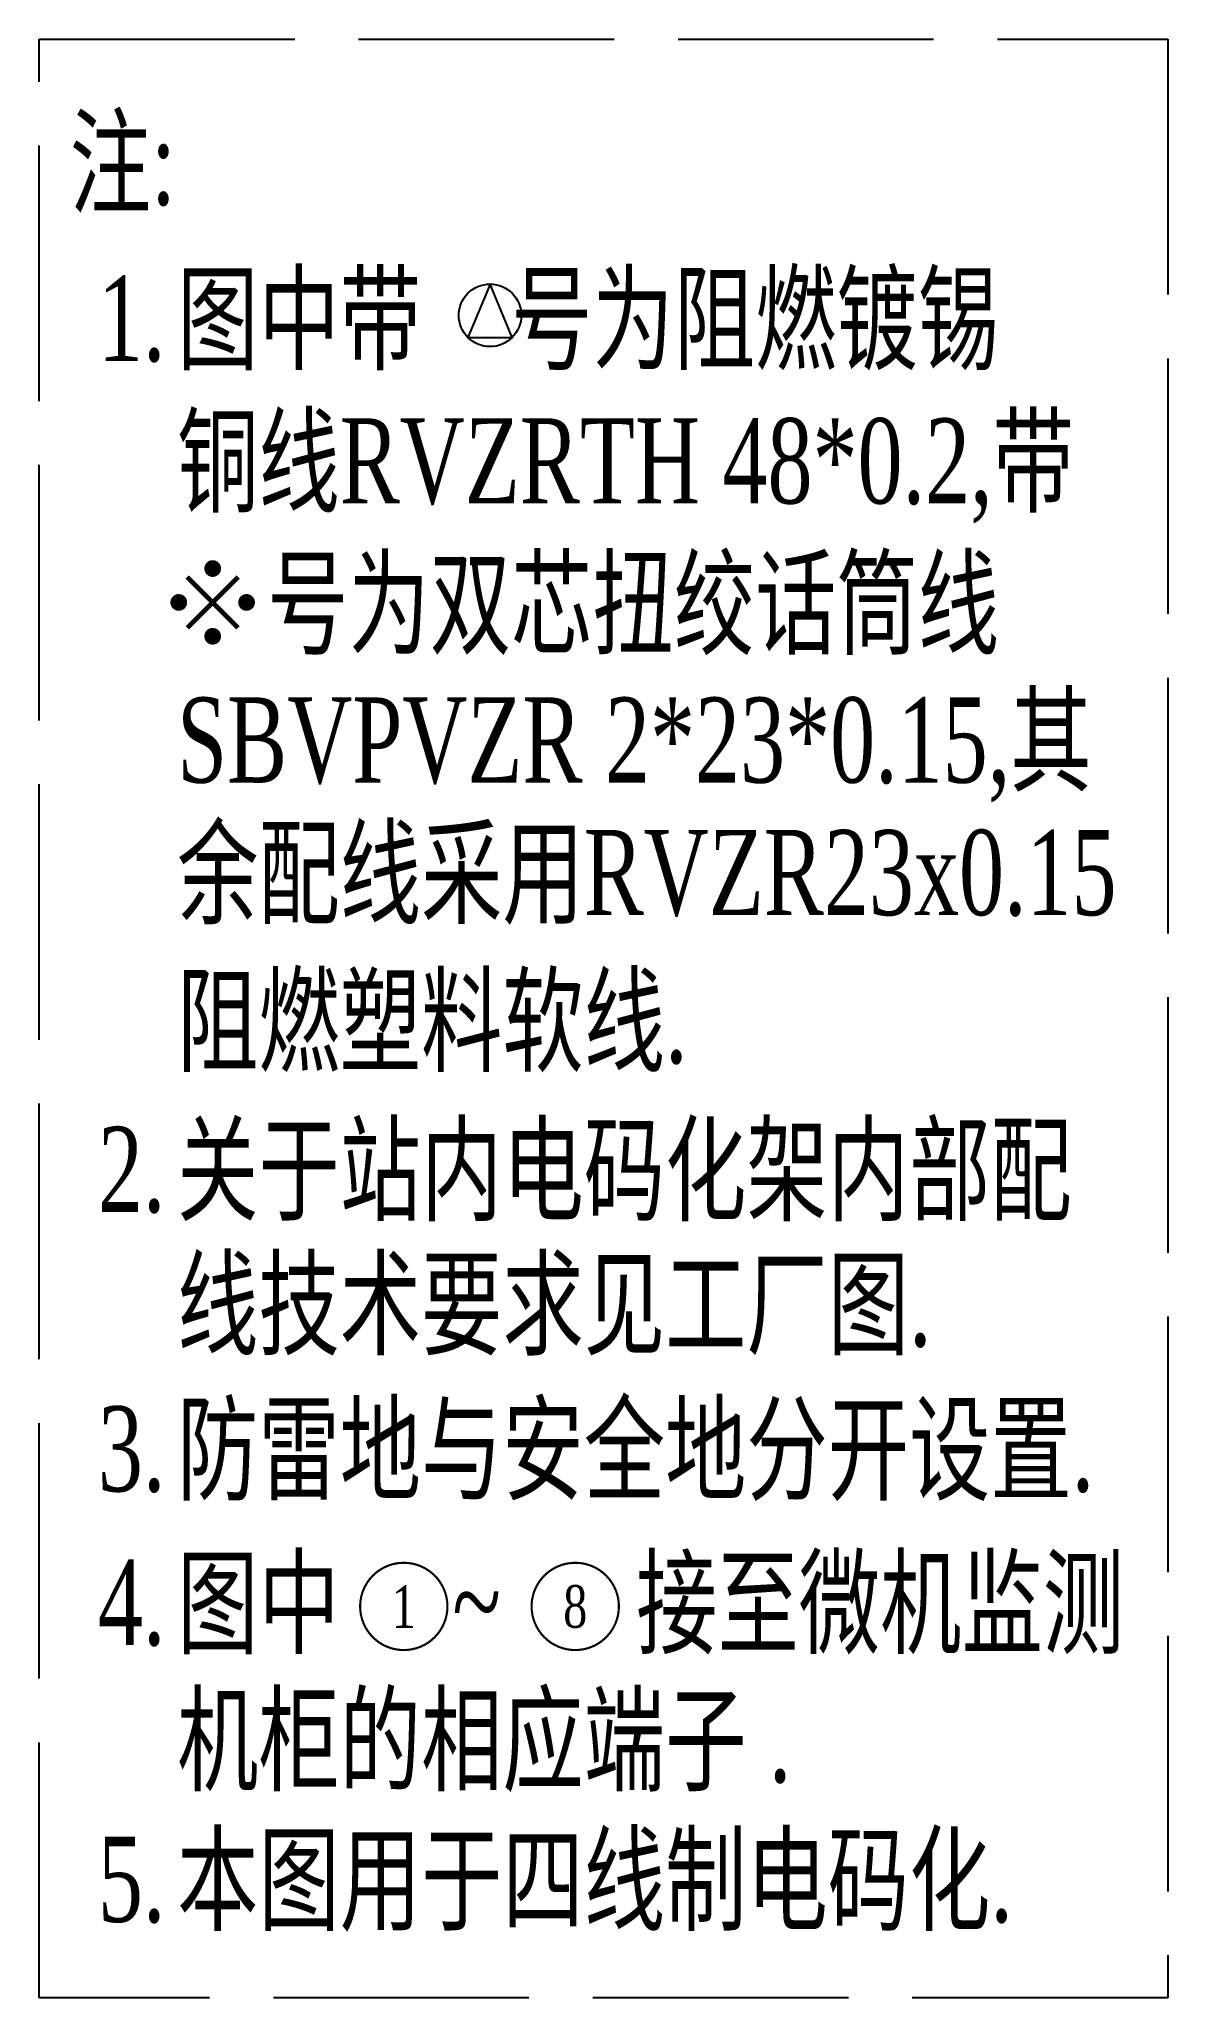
# Model space of a CAD drawing. Header units: millimetres. Extents: x 0 to 53, y 0 to 92.
import ezdxf
from ezdxf.enums import TextEntityAlignment as Align

# ---------------------------------------------------------------- set-up
doc = ezdxf.new("R2010")
doc.units = ezdxf.units.MM
doc.linetypes.add('ACAD_ISO02W100', pattern=[15, 12, -3])
doc.layers.add('define', color=7, linetype='Continuous')
doc.layers.add('hide', color=7, linetype='Continuous')
doc.styles.add('CHINESE', font='TIMES.TTF', dxfattribs={"width": 0.7})

# ---------------------------------------------------------------- blocks, each defined once
blk = doc.blocks.new('X')
at = {"const_width": 0.219}
for points in [[(-0.077, 0.807, 1), (0.077, 0.961, 1)], [(-0.961, -0.077, 1), (-0.807, 0.077, 1)], [(0.807, -0.077, 1), (0.961, 0.077, 1)], [(-0.077, -0.961, 1), (0.077, -0.807, 1)]]:
    blk.add_lwpolyline(points, format="xyb", close=True, dxfattribs=at)
at = {"const_width": 0.125}
for points in [[(-0.663, 0.663), (0.663, -0.663)], [(-0.663, -0.663), (0.663, 0.663)]]:
    blk.add_lwpolyline(points, dxfattribs=at)

msp = doc.modelspace()

# ---------------------------------------------------------------- linework, layer by layer
at = {"const_width": 0.1}
for points in [[(15.071, 18.385, 1), (19.171, 18.385, 1)], [(23.123, 18.385, 1), (27.223, 18.385, 1)]]:
    msp.add_lwpolyline(points, format="xyb", close=True, dxfattribs=at)
at = {"layer": 'define'}
for p, q in [((21.172, 80.498), (20.133, 77.988)), ((22.212, 77.988), (21.172, 80.498)), ((20.133, 77.988), (22.212, 77.988))]:
    msp.add_line(p, q, dxfattribs=at)
msp.add_circle((21.172, 79.028), 1.47, dxfattribs=at)
at = {"layer": 'hide', "linetype": 'ACAD_ISO02W100'}
msp.add_lwpolyline([(0, 92), (53, 92), (53, 0), (0, 0)], close=True, dxfattribs=at)

# ---------------------------------------------------------------- block references
at = {"xscale": 1.799999999999955, "yscale": 1.800000000000011, "zscale": 1.799999999999997}
msp.add_blockref('X', (8.147, 65.544), dxfattribs=at)

# ---------------------------------------------------------------- texts
at = {"style": 'CHINESE', "width": 0.7}
for s, p in [('注:', (1.43, 84.227)), ('图中带    号为阻燃镀锡', (6.475, 76.888)), ('1.', (2.758, 76.888)), ('铜线RVZRTH 48*0.2,带', (6.475, 70.191)), ('    号为双芯扭绞话筒线', (6.475, 63.519)), ('SBVPVZR 2*23*0.15,其', (6.475, 57.082)), ('余配线采用RVZR23x0.15', (6.475, 50.858)), ('阻燃塑料软线.', (6.475, 43.914)), ('关于站内电码化架内部配', (6.475, 36.917)), ('2.', (2.758, 36.917)), ('线技术要求见工厂图.', (6.475, 30.612)), ('3.', (2.758, 23.792)), ('防雷地与安全地分开设置.', (6.475, 23.792)), ('4.', (2.758, 16.574)), ('图中     ~      接至微机监测', (6.475, 16.574)), ('机柜的相应端子 .', (6.475, 10.137)), ('5.', (2.758, 3.569)), ('本图用于四线制电码化.', (6.475, 3.569))]:
    msp.add_text(s, height=4, dxfattribs=at).set_placement(p)
at = {"style": 'CHINESE', "width": 0.75}
for s, p in [('1', (17.121, 18.385)), ('8', (25.173, 18.385))]:
    msp.add_text(s, height=2, dxfattribs=at).set_placement(p, align=Align.MIDDLE)

doc.saveas('drawing.dxf')
